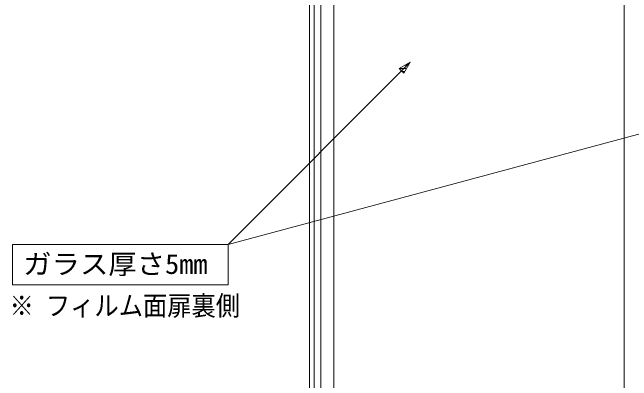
# Model space of a CAD drawing. Units: millimetres, scale not verified. Extents: x -4547 to 4547, y -2284 to 2284.
# Drawn here: x -828 to -65, y 69 to 522 of the extents above; entities that cross this region are included whole.
import ezdxf
from ezdxf.enums import TextEntityAlignment as Align

# ---------------------------------------------------------------- set-up
doc = ezdxf.new("R2010")
doc.units = ezdxf.units.MM
doc.header["$LTSCALE"] = 20
doc.linetypes.add('DOUBLE_CHAIN1', pattern=[8.8, 5, -1, 0.6, -0.6, 0.6, -1])
doc.layers.add('0-0_3一般', color=7, linetype='Continuous', lineweight=9)
doc.layers.add('0-3_2寸法-3', color=7, linetype='Continuous', lineweight=9)
doc.styles.add('ＭＳ ゴシック', font='')
doc.styles.get('ＭＳ ゴシック').set_extended_font_data('MS Gothic')

# ---------------------------------------------------------------- blocks, each defined once
blk = doc.blocks.new('グループ-107')
at = {"layer": '0-0_3一般'}
for p, q in [((17854.5, -29580), (17854.5, 16720)), ((18174.5, 1160), (18174.5, 15660)), ((25328.5, 15660), (25328.5, 1160))]:
    blk.add_line(p, q, dxfattribs=at)
blk = doc.blocks.new('グループ-108')
at = {"layer": '0-0_3一般'}
for p, q in [((17574.5, 17080), (17574.5, -29920)), ((17694.5, -29920), (17694.5, 17080))]:
    blk.add_line(p, q, dxfattribs=at)
blk = doc.blocks.new('グループ-111')
at = {"layer": '0-0_3一般', "linetype": 'DOUBLE_CHAIN1'}
blk.add_line((17574.5, -29920), (17574.5, 17080), dxfattribs=at)
blk = doc.blocks.new('グループ-126')
at = {"layer": '0-0_3一般'}
for name in ['グループ-111', 'グループ-108', 'グループ-107']:
    blk.add_blockref(name, (0, 0), dxfattribs=at)
blk = doc.blocks.new('グループ-127')
at = {"layer": '0-0_3一般'}
blk.add_blockref('グループ-126', (0, 0), dxfattribs=at)

msp = doc.modelspace()

# ---------------------------------------------------------------- linework, layer by layer
at = {"layer": '0-3_2寸法-3'}
for p, q in [((-337.74, 461.03), (-561.9, 236.87)), ((-342.16, 453.37), (-351, 453.37)), ((-339.85, 457.37), (-344.08, 457.37)), ((-344.47, 449.37), (-347.63, 449.37)), ((56.37, 402.54), (-561.9, 236.87))]:
    msp.add_line(p, q, dxfattribs=at)
for points in [[(-351.4, 453.14), (-337.74, 461.03), (-345.63, 447.37)], [(-351.4, 453.14), (-337.74, 461.03), (-345.63, 447.37)], [(-827.75, 236.87), (-561.9, 236.87), (-561.9, 186.87), (-827.75, 186.87)]]:
    msp.add_lwpolyline(points, close=True, dxfattribs=at)

# ---------------------------------------------------------------- block references
at = {"layer": '0-0_3一般', "xscale": 0.05, "yscale": 0.05}
msp.add_blockref('グループ-127', (-1340.62, 0), dxfattribs=at)

# ---------------------------------------------------------------- texts
at = {"layer": '0-3_2寸法-3', "style": 'ＭＳ ゴシック'}
for s, height, width, p in [('ガラス厚さ5mm', 24.41, 1.05, (-814.47, 193.12)), ('※ フィルム面扉裏側', 24.34, 0.9, (-831.2, 141.97))]:
    msp.add_text(s, height=height, dxfattribs=dict(at, width=width)).set_placement(p, align=Align.BOTTOM_LEFT)

doc.saveas('drawing.dxf')
